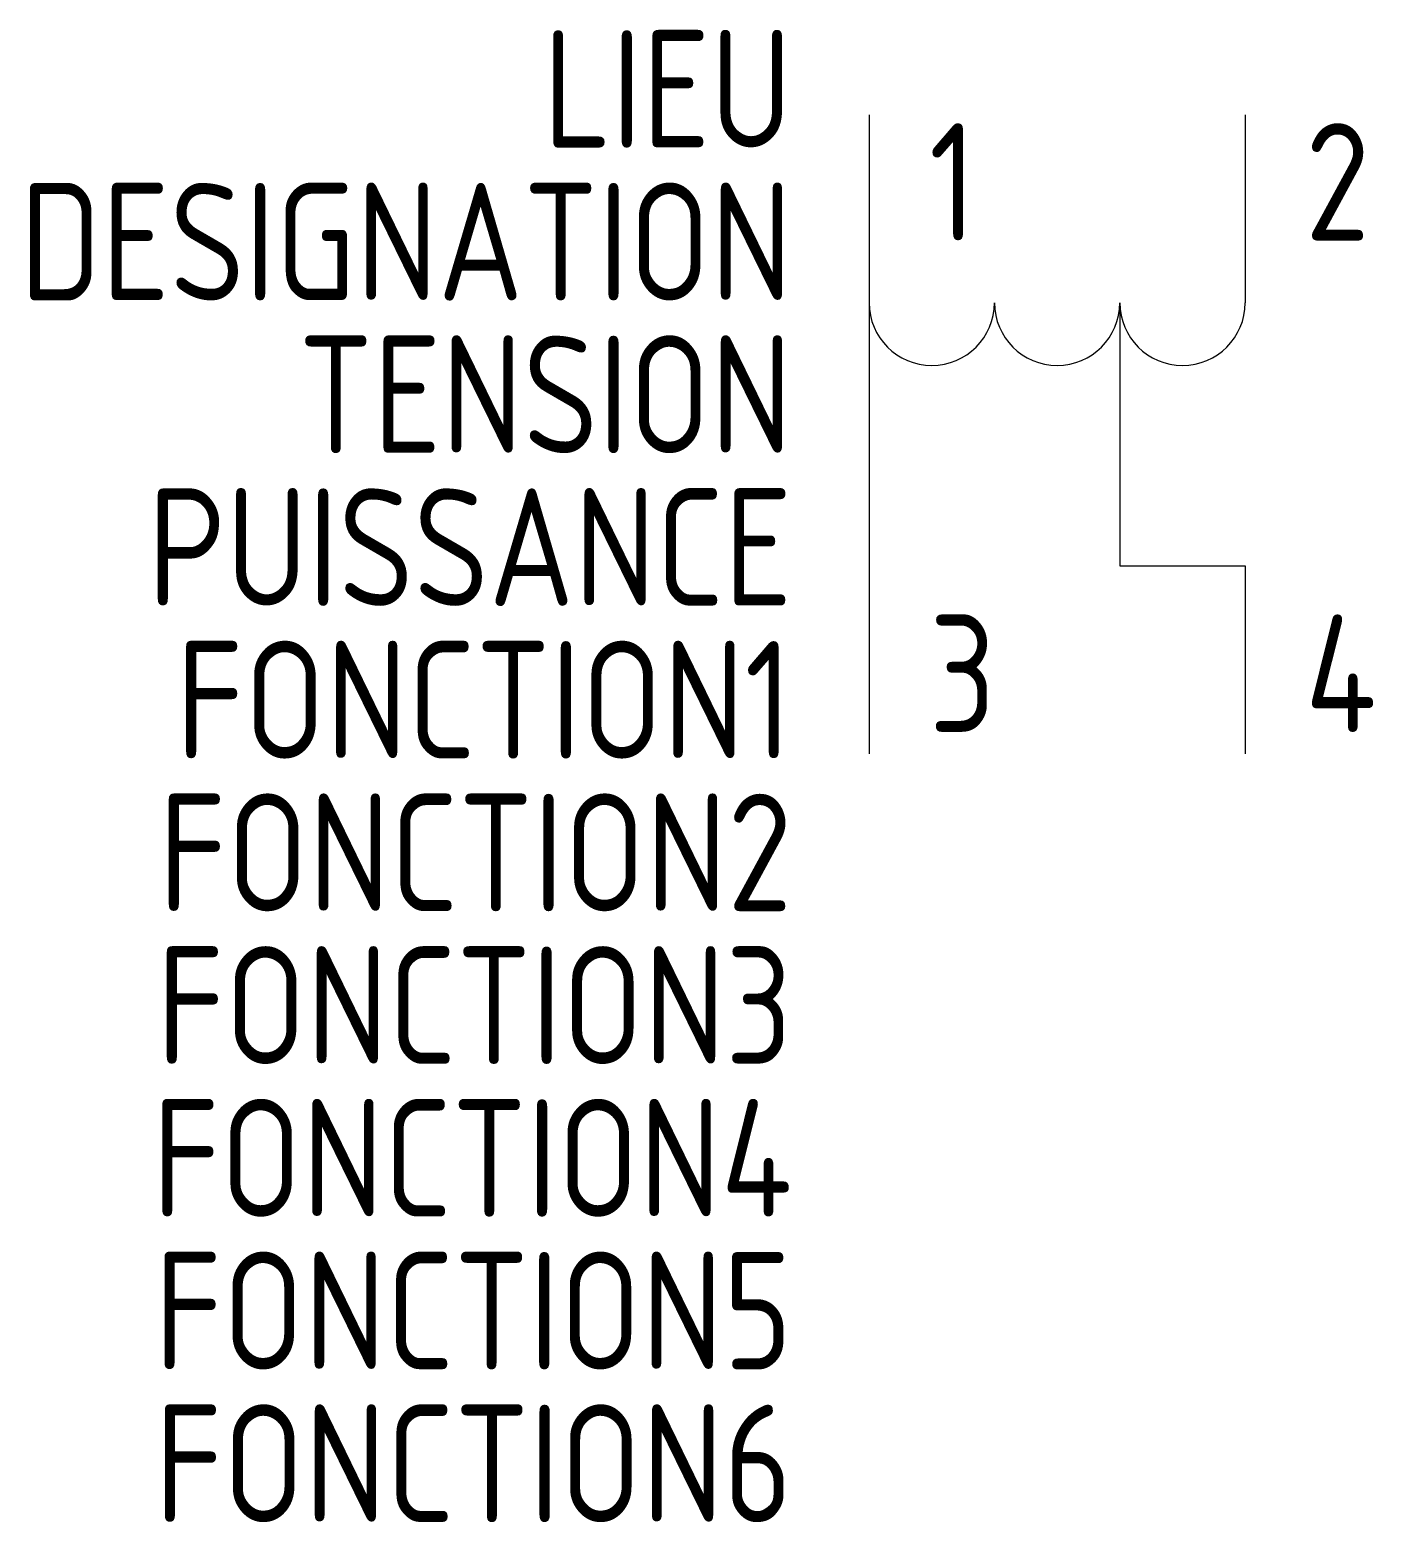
# Model space of a CAD drawing. Extents: x -1602.5 to -1573.9, y -909.5 to -877.8.
import ezdxf
from ezdxf.enums import TextEntityAlignment as Align

# ---------------------------------------------------------------- set-up
doc = ezdxf.new("R2010")
doc.units = 0
doc.header["$LTSCALE"] = 0.3
for name, color, linetype in [('SYMB_FIL', 3, 'CONTINUOUS'), ('SYMB_TXT_CONTACT', 2, 'CONTINUOUS'), ('SYMB_TXT_NOM', 3, 'CONTINUOUS')]:
    doc.layers.add(name, color=color, linetype=linetype)
doc.styles.add('NET2_5', font='isocp.shx', dxfattribs={"width": 0.9, "height": 2.5})

msp = doc.modelspace()

# ---------------------------------------------------------------- linework, layer by layer
at = {"layer": 'SYMB_FIL'}
for p, q in [((-1584.634, -879.593), (-1584.634, -893.193)), ((-1576.634, -879.593), (-1576.634, -883.593)), ((-1579.301, -883.593), (-1579.301, -889.193)), ((-1579.301, -889.193), (-1576.634, -889.193)), ((-1576.634, -889.193), (-1576.634, -893.193))]:
    msp.add_line(p, q, dxfattribs=at)
for centre in [(-1583.301, -883.593), (-1580.634, -883.593), (-1577.967, -883.593)]:
    msp.add_arc(centre, 1.333, 180, 0, dxfattribs=at)

# ---------------------------------------------------------------- texts
at = {"layer": 'SYMB_TXT_CONTACT', "style": 'NET2_5', "width": 0.9, "flags": 8}
for tag, p in [('1', (-1583.359, -882.272)), ('2', (-1575.359, -882.272)), ('3', (-1583.359, -892.733)), ('4', (-1575.359, -892.733))]:
    msp.add_attdef(tag, p, '', height=2.5, dxfattribs=at)
at = {"layer": 'SYMB_TXT_NOM', "style": 'NET2_5', "width": 0.9, "flags": 8}
for tag, text, p in [('LIEU', '', (-1586.269, -880.293)), ('DESIGNATION', 'T?', (-1586.269, -883.543)), ('TENSION', '?V', (-1586.269, -886.793)), ('PUISSANCE', '?VA', (-1586.269, -890.043)), ('FONCTION1', '', (-1586.269, -893.293)), ('FONCTION2', '', (-1586.269, -896.543)), ('FONCTION3', '', (-1586.269, -899.793)), ('FONCTION4', '', (-1586.269, -903.043)), ('FONCTION5', '', (-1586.269, -906.293)), ('FONCTION6', '', (-1586.269, -909.543))]:
    msp.add_attdef(tag, text=text, height=2.5, dxfattribs=at).set_placement(p, align=Align.RIGHT)

doc.saveas('drawing.dxf')
